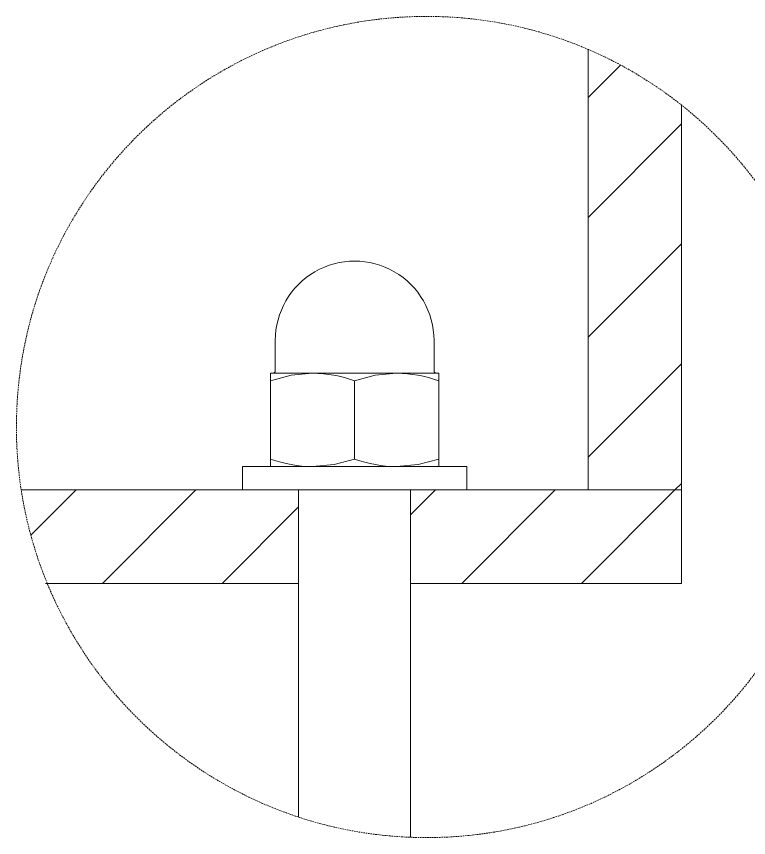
# Model space of a CAD drawing. Header units: millimetres. Extents: x 143 to 4970, y 293 to 3610.
# Drawn here: x 2733 to 3321, y 790 to 1450 of the extents above; entities that cross this region are included whole.
import ezdxf

# ---------------------------------------------------------------- set-up
doc = ezdxf.new("R2010")
doc.units = ezdxf.units.MM
doc.linetypes.add('HIDDEN', pattern=[1.905, 1.27, -0.635])
doc.layers.add('ZANO_R', color=7, linetype='Continuous', lineweight=0)
doc.layers.add('ZANO_R_przerywana', color=7, linetype='HIDDEN', lineweight=0)

msp = doc.modelspace()

# ---------------------------------------------------------------- linework, layer by layer
at = {"layer": 'ZANO_R'}
for p, q in [((3192.42, 1423.14), (3192.42, 1069.48)), ((3192.42, 1384.55), (3218.49, 1410.62)), ((3267.42, 1378.52), (3267.42, 1069.48)), ((3192.42, 1288.33), (3267.42, 1363.33)), ((3192.42, 1192.11), (3267.42, 1267.11)), ((2941.17, 1189.48), (2941.17, 1165.11)), ((3068.67, 1165.11), (3068.67, 1189.48)), ((3192.42, 1095.89), (3267.42, 1170.89)), ((2937.42, 1157.2), (2937.42, 1163.23)), ((2971.17, 1163.23), (2937.42, 1163.23)), ((2937.42, 1157.2), (2953.96, 1161.58)), ((2953.96, 1161.58), (2971.17, 1163.23)), ((3038.67, 1163.23), (2971.17, 1163.23)), ((3004.92, 1157.2), (3021.46, 1161.58)), ((3021.46, 1161.58), (3038.67, 1163.23)), ((3072.42, 1163.23), (3038.67, 1163.23)), ((3072.42, 1157.2), (3072.42, 1163.23)), ((2937.42, 1157.2), (2937.42, 1094.26)), ((3004.92, 1157.2), (3004.92, 1094.26)), ((3072.42, 1157.2), (3072.42, 1094.26)), ((2914.92, 1088.23), (2914.92, 1069.48)), ((3094.92, 1088.23), (2914.92, 1088.23)), ((2937.42, 1088.23), (2937.42, 1094.26)), ((2988.39, 1089.89), (2971.17, 1088.23)), ((3004.92, 1094.26), (2988.39, 1089.89)), ((3055.89, 1089.89), (3038.67, 1088.23)), ((3072.42, 1094.26), (3055.89, 1089.89)), ((3072.42, 1088.23), (3072.42, 1094.26)), ((3094.92, 1069.48), (3094.92, 1088.23)), ((3262.23, 1069.48), (3267.42, 1074.68)), ((2737.12, 1069.65), (2959.92, 1069.48)), ((2744.89, 1033.23), (2781.3, 1069.64)), ((2802.36, 994.48), (2877.43, 1069.56)), ((3094.92, 1069.48), (2914.92, 1069.48)), ((2959.92, 994.48), (2959.92, 1069.48)), ((2959.92, 1069.48), (2959.92, 806.92)), ((3049.92, 994.48), (3049.92, 1069.48)), ((3049.92, 1069.48), (3267.42, 1069.48)), ((3049.92, 1069.48), (3049.92, 790.68)), ((3049.92, 1049.61), (3069.79, 1069.48)), ((3091.01, 994.48), (3166.01, 1069.48)), ((3187.23, 994.48), (3262.23, 1069.48)), ((3267.42, 1069.48), (3192.42, 1069.48)), ((2898.58, 994.48), (2959.92, 1055.83)), ((2959.92, 994.48), (2756.64, 994.48)), ((3267.42, 994.48), (3049.92, 994.48))]:
    msp.add_line(p, q, dxfattribs=at)
msp.add_lwpolyline([(3267.42, 1069.48), (3267.42, 994.48)], dxfattribs=at)
for centre, radius, start, end in [((3004.92, 1189.48), 63.75, 359.99973, 180.00027), ((2939.3, 1165.11), 1.88, 270.00294, 359.99024), ((2970.31, 1060.92), 102.32, 70.22696, 89.51677), ((3037.81, 1060.92), 102.32, 70.22696, 89.51677), ((3070.55, 1165.11), 1.88, 180.00976, 269.99706), ((2972.04, 1190.55), 102.32, 250.22793, 269.51626), ((3039.54, 1190.55), 102.32, 250.22793, 269.51626)]:
    msp.add_arc(centre, radius, start, end, dxfattribs=at)
at = {"layer": 'ZANO_R_przerywana', "color": 1}
msp.add_circle((3062.87, 1120.05), 329.62, dxfattribs=at)

doc.saveas('drawing.dxf')
